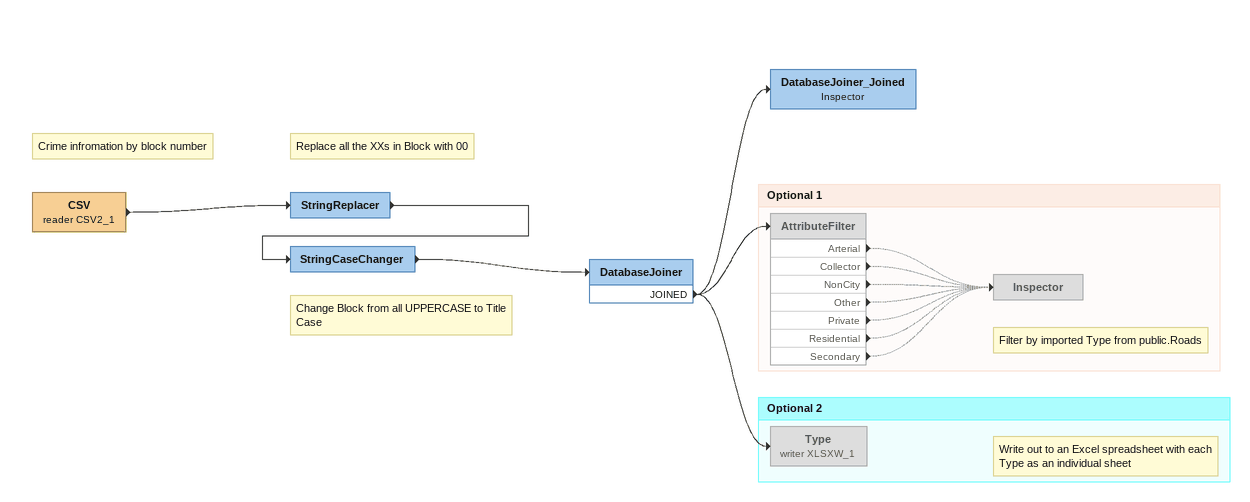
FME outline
Note: Crime infromation by block number
CSV (reader CSV2_1)
    -> StringReplacer
Note: Replace all the XXs in Block with 00
StringReplacer
    -> StringCaseChanger
Note: Change Block from all UPPERCASE to Title Case
StringCaseChanger
    -> DatabaseJoiner
DatabaseJoiner
    JOINED -> AttributeFilter
    JOINED -> Type (writer XLSXW_1)
    JOINED -> DatabaseJoiner_Joined
DatabaseJoiner_Joined: Inspector

Bookmark: Optional 1
AttributeFilter [off]
    Arterial -> Inspector [off]
    Collector -> Inspector [off]
    NonCity -> Inspector [off]
    Other -> Inspector [off]
    Private -> Inspector [off]
    Residential -> Inspector [off]
    Secondary -> Inspector [off]
Note: Filter by imported Type from public.Roads
Inspector [off]

Bookmark: Optional 2
Note: Write out to an Excel spreadsheet with each Type as an individual sheet
Type (writer XLSXW_1) [off]
